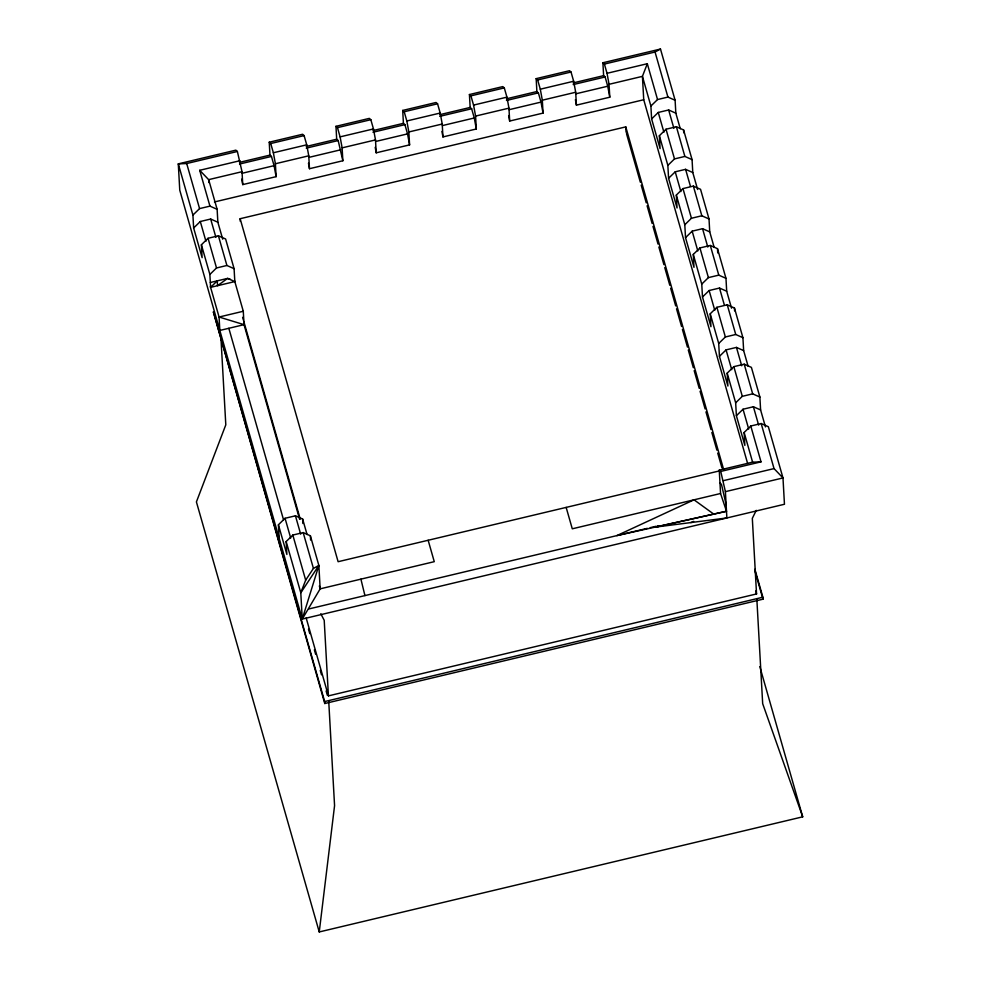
<?xml version="1.0" encoding="UTF-8"?>
<svg xmlns="http://www.w3.org/2000/svg" width="981" height="981" viewBox="0 0 981 981"><rect width="100%" height="100%" fill="white"/><g stroke="black" fill="none" stroke-linecap="round" stroke-linejoin="round"><path stroke-width="1.47" d="M759.809 666.614L802.703 816.83L319.242 931.95L334.57 805.634L328.733 701.305M765.45 426.907L760.606 409.948L759.883 397.047L751.397 367.372L744.211 364.184L733.837 366.649L727.191 373.136L735.664 402.811L736.388 415.723L744.861 445.399L744.138 432.498L750.784 426.012L761.17 423.534L768.356 426.723L782.985 477.943L784.457 504.259L302.258 619.072L318.862 565.461L310.376 535.785L303.19 532.585L292.816 535.062L286.158 541.549L286.881 554.449L278.408 524.774L285.054 518.287L295.44 515.81L302.626 519.01L307.065 534.547M305.68 580.127L300.787 592.769L302.258 619.072L320.162 588.845L318.862 565.461L313.43 568.416L305.68 580.127L292.816 535.062M575.393 99.657L576.411 105.151L609.777 97.205L609.054 84.305L607.031 73.305L647.313 63.716L642.42 76.359L643.732 99.743L747.62 463.473M756.265 510.353L752.317 518.348L756.547 593.934L328.427 695.872L306.17 617.956M318.862 565.461L300.787 592.769L286.158 541.549M201.399 244.772L209.873 274.447L210.596 287.347L234.815 281.584L234.091 268.684L225.618 238.996L218.42 235.808L208.046 238.285L201.399 244.772L202.123 257.672L193.637 227.997L192.914 215.084L199.572 208.597L209.946 206.133L217.132 209.321L217.856 222.221L222.699 239.18M193.637 227.997L200.296 221.51L210.67 219.033L217.856 222.221M209.873 274.447L216.519 267.96L226.905 265.483L234.091 268.684M210.596 287.347L217.242 280.86L217.512 285.704L227.617 278.396L230.412 279.364M697.626 189.492L692.782 172.533L692.071 159.621L683.585 129.946L676.4 126.757L666.025 129.222L659.367 135.709L660.09 148.621L651.617 118.934L650.894 106.034L657.54 99.547L667.926 97.082L675.112 100.27L675.835 113.171L680.274 128.719M651.617 118.934L658.263 112.447L668.65 109.982L675.835 113.171M714.18 247.433L709.741 231.884L709.018 218.984L700.544 189.296L693.359 186.108L682.972 188.585L676.326 195.072L677.049 207.972L668.576 178.297L667.853 165.397L674.499 158.91L684.873 156.433L692.071 159.621M668.576 178.297L675.222 171.81L685.596 169.333L692.782 172.533M731.544 308.193L726.688 291.234L725.977 278.334L717.491 248.659L710.305 245.471L699.931 247.935L693.285 254.422L693.996 267.322L685.523 237.647L684.799 224.747L691.446 218.26L701.832 215.783L709.018 218.984M685.523 237.647L692.169 231.16L702.555 228.696L709.741 231.884M748.086 366.146L743.647 350.597L742.924 337.697L734.45 308.009L727.264 304.821L716.878 307.298L710.232 313.785L710.955 326.685L702.482 297.01L701.758 284.098L708.405 277.611L718.779 275.146L725.977 278.334M702.482 297.01L709.128 290.523L719.502 288.046L726.688 291.234M727.191 373.136L727.902 386.036L719.429 356.361L718.705 343.46L725.364 336.974L735.738 334.496L742.924 337.697M719.429 356.361L726.075 349.874L736.461 347.409L743.647 350.597M735.664 402.811L742.31 396.324L752.685 393.859L759.883 397.047M736.388 415.723L743.034 409.236L753.408 406.759L760.606 409.948M660.483 49.05L602.898 62.759L604.394 64.072L655.05 52.018L660.483 49.05L675.112 100.27M657.797 526.086L655.566 527.091L726.872 517.968L725.4 491.653L720.741 471.432L719.245 470.12L752.611 462.174L761.023 461.843L750.784 426.012M690.869 522.579L693.665 521.402M658.386 526.343L655.566 527.091L726.504 511.26L720.557 493.504L719.245 470.12M241.731 179.106L242.748 184.6L276.115 176.654L274.079 165.666L271.443 156.433L269.959 155.121L269.235 142.208L302.602 134.262L304.098 135.586L306.734 144.82L308.757 155.807L309.481 168.707L342.847 160.761L342.124 147.861L340.1 136.874L337.464 127.64L335.968 126.328L369.334 118.382L370.83 119.694L373.467 128.928L375.49 139.915L376.214 152.815L409.58 144.881L408.856 131.969L406.833 120.982L404.197 111.748L402.7 110.436L436.067 102.49L437.563 103.802L440.199 113.036L442.223 124.023L442.946 136.935L476.312 128.989L475.589 116.077L473.565 105.09L470.929 95.856L469.433 94.544L502.799 86.598L504.295 87.91L506.932 97.144L508.955 108.143L509.679 121.043L543.045 113.097L542.321 100.197L540.298 89.197L537.662 79.964L536.166 78.652L569.532 70.706L571.028 72.018L573.664 81.251L575.688 92.251L576.411 105.151M302.258 619.072L179.756 190.179L178.297 163.876L186.697 163.533L237.365 151.479L242.025 171.7L242.748 184.6M269.235 142.208L270.731 143.533L304.098 135.586M337.464 127.64L370.83 119.694M404.197 111.748L437.563 103.802M470.929 95.856L504.295 87.91M537.662 79.964L571.028 72.018M209.946 206.133L199.707 170.302L240.002 160.7M276.115 176.654L275.391 163.753L273.368 152.766L306.734 144.82M340.1 136.874L373.467 128.928M406.833 120.982L440.199 113.036M473.565 105.09L506.932 97.144M540.298 89.197L573.664 81.251M239.499 162.368L269.959 155.121M306.231 146.476L336.691 139.228L338.175 140.541L342.847 160.761M372.964 130.596L403.424 123.336L404.908 124.648L407.544 133.882L409.58 144.881M439.696 114.703L470.157 107.444L471.64 108.756L474.277 117.99L476.312 128.989M506.429 98.811L536.889 91.552L538.373 92.876L541.009 102.098L543.045 113.097M573.162 82.919L603.622 75.66L605.105 76.984L607.742 86.218L609.777 97.205M239.536 164.035L271.443 156.433M306.268 148.143L338.175 140.541M373.001 132.251L404.908 124.648M439.733 116.359L471.64 108.756M506.466 100.467L538.373 92.876M573.198 84.574L605.105 76.984M242.025 171.7L208.659 179.646L199.707 170.302M275.391 163.753L308.757 155.807M342.124 147.861L375.49 139.915M408.856 131.969L442.223 124.023M475.589 116.077L508.955 108.143M542.321 100.197L575.688 92.251M609.054 84.305L642.42 76.359L650.894 106.034M242.172 173.269L274.079 165.666M308.905 157.377L340.812 149.774M375.637 141.485L407.544 133.882M442.37 125.593L474.277 117.99M509.102 109.7L541.009 102.098M575.835 93.808L607.742 86.218M214.434 201.963L643.732 99.743M240.296 221.35L240.149 218.714L625.768 126.88L723.745 469.887M210.326 282.503L227.617 278.396L234.815 281.584M243.288 311.259L219.07 317.022L219.818 330.438L244.036 324.662L243.288 311.259L234.594 280.811M719.281 470.941L338.114 561.708L240.149 218.714M720.741 471.432L761.023 461.843M723.377 480.665L774.034 468.599L782.985 477.943L725.4 491.653M720.557 493.504L572.279 528.808L566.16 507.41M308.99 608.919L647.313 528.354M650.219 527.655L656.019 526.282M713.947 514.252L694.033 499.82L616.865 535.601L726.504 511.26M762.875 597.221L762.985 599.183L324.772 703.524L324.662 701.562L762.875 597.221L754.892 569.274M719.968 483.02L721.464 484.332L726.124 504.565M237.365 151.479L235.869 150.154L178.297 163.876L192.914 215.084M320.799 613.75L324.208 620.299L328.427 695.872M802.703 816.83L762.678 703.684L756.854 599.354M655.05 52.018L667.926 97.082M676.4 126.757L684.873 156.433M693.359 186.108L701.832 215.783M710.305 245.471L718.779 275.146M727.264 304.821L735.738 334.496M744.211 364.184L752.685 393.859M761.17 423.534L774.034 468.599M668.65 109.982L673.898 128.352M685.596 169.333L690.44 186.292M702.555 228.696L707.804 247.065M719.502 288.046L724.346 305.005M736.461 347.409L741.71 365.778M753.408 406.759L758.656 425.129M647.313 63.716L657.54 99.547M666.025 129.222L674.499 158.91M682.972 188.585L691.446 218.26M699.931 247.935L708.405 277.611M716.878 307.298L725.364 336.974M733.837 366.649L742.31 396.324M658.263 112.447L663.916 132.239M675.222 171.81L680.875 191.589M692.169 231.16L697.822 250.952M709.128 290.523L714.781 310.303M726.075 349.874L731.728 369.665M743.034 409.236L748.687 429.016M659.367 135.709L667.853 165.397M676.326 195.072L684.799 224.747M693.285 254.422L701.758 284.098M710.232 313.785L718.705 343.46M744.138 432.498L752.611 462.174M755.002 571.236L762.985 599.183M626.491 133.649L640.36 182.233M641.206 185.176L646.246 202.834M647.092 205.777L652.132 223.447M652.978 226.39L658.018 244.061M658.864 247.004L663.916 264.662M664.75 267.605L669.802 285.275M670.636 288.218L675.688 305.888M676.522 308.831L681.574 326.489M682.408 329.432L687.46 347.102M688.294 350.045L693.346 367.716M694.18 370.659L699.232 388.317M700.066 391.26L705.118 408.93M705.952 411.873L711.004 429.543M711.838 432.486L716.89 450.144M717.724 453.087L721.93 467.814M755.713 590.991L756.547 593.934M604.394 64.072L607.031 73.305M428.157 540.261L434.264 561.672L320.162 588.845L319.34 585.951M270.731 143.533L273.368 152.766M217.132 209.321L208.659 179.646L208.818 182.564M242.614 317.341L243.46 320.272M243.877 321.743L300.26 519.182M299.585 519.157L244.036 324.662L219.07 317.022L210.375 286.575M218.42 235.808L226.905 265.483M303.19 532.585L313.43 568.416M210.67 219.033L215.918 237.402M295.44 515.81L300.676 534.191M186.697 163.533L199.572 208.597M208.046 238.285L216.519 267.96M200.296 221.51L205.936 241.289M285.054 518.287L290.707 538.066M228.831 328.292L283.546 519.832M308.488 629.213L309.751 633.628M314.374 649.802L315.624 654.217M320.247 670.391L321.51 674.793M326.133 690.967L327.384 695.382M324.662 701.562L213.343 311.786L324.772 703.524M319.242 931.95L196.408 501.916L225.802 424.834L220.897 337.133M360.91 579.146L364.932 595.59M508.661 115.55L509.679 121.043M441.928 131.429L442.946 136.935M375.196 147.322L376.214 152.815M308.463 163.214L309.481 168.707M734.45 308.009L734.61 310.879M717.491 248.659L717.736 252.963M683.585 129.946L683.745 132.815M625.768 126.88L626.074 132.177M602.898 62.759L603.622 75.66M536.166 78.652L536.889 91.552M469.433 94.544L470.157 107.444M402.7 110.436L403.424 123.336M335.968 126.328L336.691 139.228M310.376 535.785L310.621 540.077M302.626 519.01L302.871 523.498M278.408 524.774L279.156 538.177"/></g></svg>
